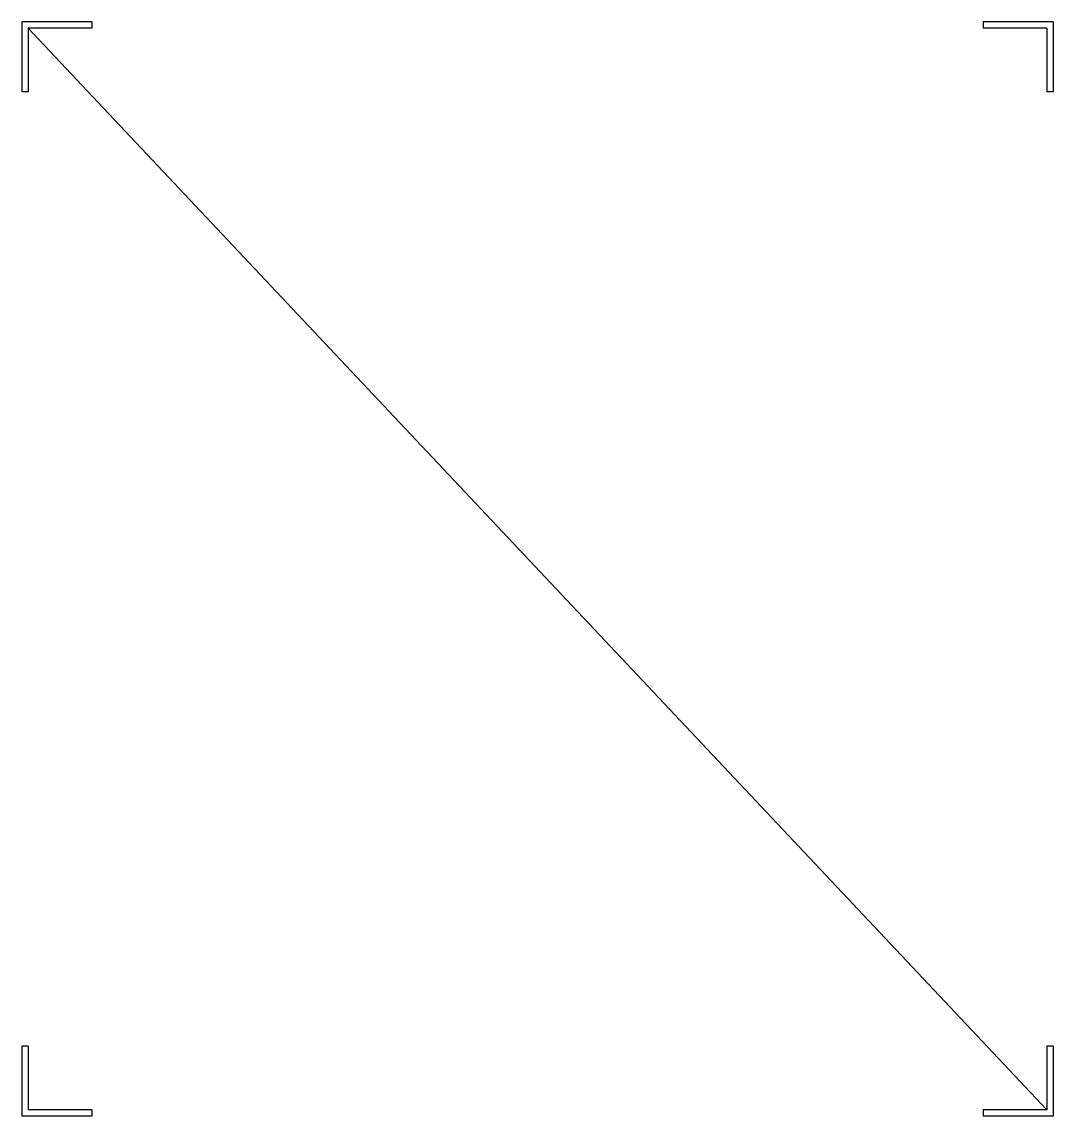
# Model space of a CAD drawing. Extents: x 169 to 493, y 21 to 365.
import ezdxf

# ---------------------------------------------------------------- set-up
doc = ezdxf.new("R2010")
doc.units = 0
doc.header["$MEASUREMENT"] = 0
doc.layers.get('0').update_dxf_attribs({"linetype": 'CONTINUOUS'})

msp = doc.modelspace()

# ---------------------------------------------------------------- linework, layer by layer
for p, q in [((168.71, 364.94), (168.71, 342.94)), ((190.71, 364.94), (168.71, 364.94)), ((190.71, 364.94), (190.71, 362.94)), ((492.71, 364.94), (470.71, 364.94)), ((470.71, 364.94), (470.71, 362.94)), ((492.71, 364.94), (492.71, 342.94)), ((170.71, 362.94), (170.71, 342.94)), ((190.71, 362.94), (170.71, 362.94)), ((170.71, 362.94), (490.71, 22.94)), ((490.71, 362.94), (470.71, 362.94)), ((490.71, 362.94), (490.71, 342.94)), ((170.71, 342.94), (168.71, 342.94)), ((492.71, 342.94), (490.71, 342.94)), ((170.71, 42.94), (168.71, 42.94)), ((168.71, 42.94), (168.71, 20.94)), ((170.71, 42.94), (170.71, 22.94)), ((492.71, 42.94), (490.71, 42.94)), ((490.71, 42.94), (490.71, 22.94)), ((492.71, 42.94), (492.71, 20.94)), ((190.71, 20.94), (168.71, 20.94)), ((190.71, 22.94), (170.71, 22.94)), ((190.71, 22.94), (190.71, 20.94)), ((490.71, 22.94), (470.71, 22.94)), ((470.71, 22.94), (470.71, 20.94)), ((492.71, 20.94), (470.71, 20.94))]:
    msp.add_line(p, q)

doc.saveas('drawing.dxf')
